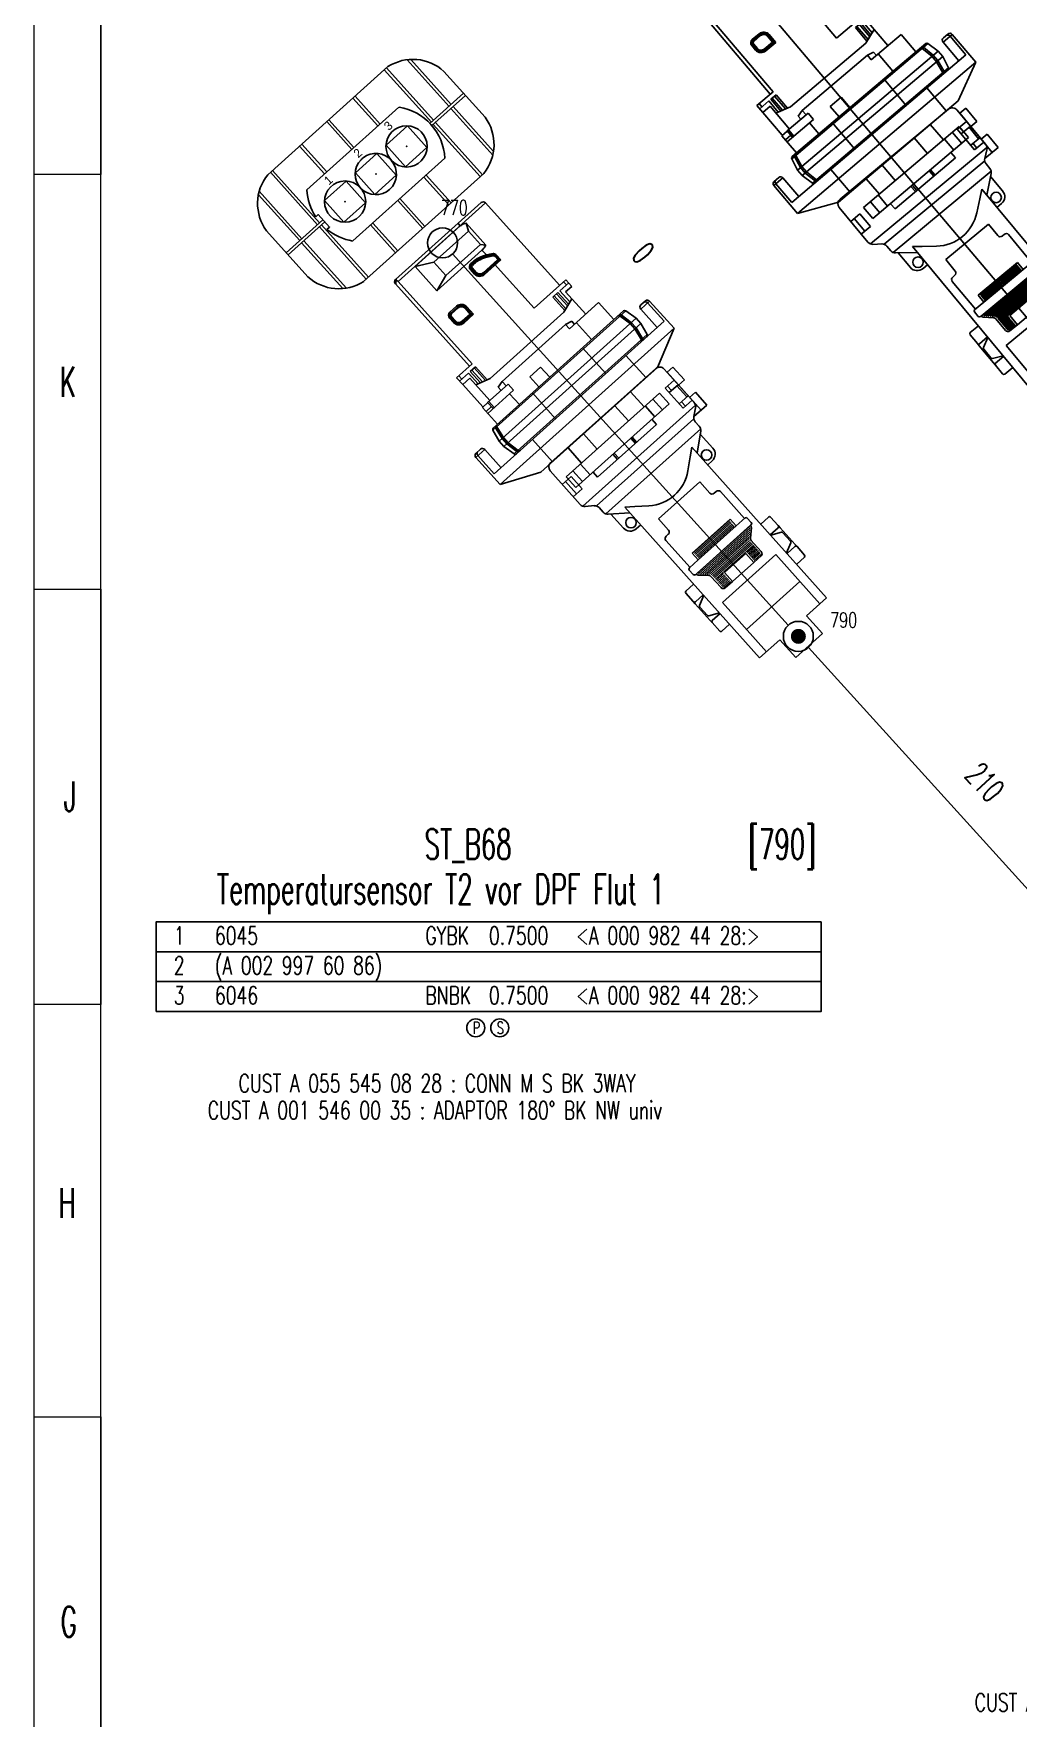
# Model space of a CAD drawing. Extents: x 69 to 1887, y 24 to 936.
# Drawn here: x 68.9 to 233.1, y 458.8 to 739.8 of the extents above; entities that cross this region are included whole.
import ezdxf

# ---------------------------------------------------------------- set-up
doc = ezdxf.new("R2010")
doc.units = 0
doc.layers.get('0').update_dxf_attribs({"linetype": 'CONTINUOUS'})
doc.layers.add('LAYER_0', color=7, linetype='CONTINUOUS')
doc.styles.add('HS-BUNDLE-DIMENSION', font='ROMANS.SHX', dxfattribs={"width": 0.6, "height": 4})
doc.styles.add('HS-COMP-DESCRIPTION', font='ROMANS.SHX', dxfattribs={"width": 0.6, "height": 5})
doc.styles.add('HS-COMPONENT-FLAGS', font='ROMANS.SHX', dxfattribs={"width": 0.7, "height": 2})
doc.styles.add('HS-DRAWING-FRAME', font='ROMANS.SHX', dxfattribs={"width": 0.6, "height": 5})
doc.styles.add('HS-NODE', font='ROMANS.SHX', dxfattribs={"width": 0.7, "height": 2.5})
doc.styles.add('HS-PART-NO', font='ROMANS.SHX', dxfattribs={"width": 0.7, "height": 3})
doc.styles.add('HS-WIRE', font='ROMANS.SHX', dxfattribs={"width": 0.7, "height": 3})
doc.linetypes.add('ISOFLEX 250 NW 7', pattern='A,0.0001,-0.35,["=",Standard,S=1,R=0,X=-0.35,Y=-0.5],-0.35', length=0.7001)

# ---------------------------------------------------------------- blocks, each defined once
blk = doc.blocks.new('418050023')
at = {"color": 7, "linetype": 'Continuous'}
for p, q in [((-19.6, 0.5), (-20.2, -0.1)), ((-20.2, 0), (-20.2, -18.5)), ((-20.2, 0), (-20.1, 0)), ((-19.7, 0.5), (-0.5, 0.5)), ((-19.6, 0), (-19.6, -18.5)), ((0, 0), (-19.6, 0)), ((-5.7, 0.5), (-5.7, -0.06)), ((0, 0), (0, -18.5)), ((-15.84, -5.47), (-15.84, -0.06)), ((-15.84, -0.06), (-5.7, -0.06)), ((-15.84, -0.06), (-13, -1.6)), ((-13, -4.6), (-13, -1.6)), ((-5.25, -1.6), (-13, -1.6)), ((-5.25, -1.6), (-4.67, -0.35)), ((-5.25, -1.6), (-5.25, -4.6)), ((-4.67, -0.35), (-4.67, -5.3)), ((-13, -4.6), (-15.84, -5.47)), ((-5.7, -5.47), (-15.84, -5.47)), ((-5.25, -4.6), (-13, -4.6)), ((-5.7, -5.47), (-5.7, -6.56)), ((-4.67, -5.3), (-5.25, -4.6)), ((-9.3, -6.6), (-8.9, -6.6)), ((-9.3, -6.6), (-9.3, -7.6)), ((-9.3, -7.6), (-8.9, -7.6)), ((-9.1, -6.6), (-9.1, -7.6)), ((-8.9, -6.6), (-8.9, -7.6)), ((-8.24, -5.9), (-8.6, -5.9)), ((-8.6, -6.3), (-8.6, -5.9)), ((-8.24, -6.1), (-8.6, -6.1)), ((-8.24, -6.3), (-8.6, -6.3)), ((-8.24, -5.9), (-8.24, -6.3)), ((-8.1, -8.4), (-4.8, -8.4)), ((-8.1, -8.4), (-8.1, -8.8)), ((-5.84, -6.94), (-5.74, -6.77)), ((-4.95, -7.46), (-5.84, -6.94)), ((-5.7, -6.56), (-5.8, -6.74)), ((-4.85, -7.28), (-5.74, -6.77)), ((-4.95, -7.46), (-4.85, -7.28)), ((-4.8, -7.72), (-4.44, -7.72)), ((-4.8, -8.4), (-4.8, -7.72)), ((-4.6, -8.6), (-4.6, -7.72)), ((-4.44, -8.8), (-4.44, -7.72)), ((-17.3, -10.3), (-17.3, -11.3)), ((-17.3, -10.3), (-16.9, -10.3)), ((-17.1, -10.3), (-17.1, -11.3)), ((-16.9, -10.3), (-16.9, -11.3)), ((-15.1, -9.6), (-16.6, -9.6)), ((-16.6, -10), (-16.6, -9.6)), ((-15.1, -9.8), (-16.6, -9.8)), ((-15.1, -10), (-16.6, -10)), ((-15.1, -9.6), (-15.1, -10)), ((-14.3, -10.8), (-13.9, -10.8)), ((-14.3, -12.1), (-14.3, -10.8)), ((-14.1, -12.3), (-14.1, -10.8)), ((-13.9, -12.5), (-13.9, -10.8)), ((-8.1, -8.6), (-4.6, -8.6)), ((-8.1, -8.8), (-4.44, -8.8)), ((-5.7, -8.6), (-5.7, -18.5)), ((-17.3, -11.3), (-16.9, -11.3)), ((-16.1, -12.1), (-14.3, -12.1)), ((-16.1, -12.1), (-16.1, -12.5)), ((-16.1, -12.3), (-14.1, -12.3)), ((-16.1, -12.5), (-13.9, -12.5)), ((-23.1, -18.5), (-19.6, -18.5)), ((-23.1, -18.5), (-23.1, -20)), ((-23.1, -19.2), (-21.1, -19.2)), ((-22.6, -18.5), (-22.6, -19.2)), ((-21.1, -21.63), (-21.1, -19.2)), ((-20.68, -21.76), (-20.68, -19.2)), ((-19.52, -19.2), (-20.68, -19.2)), ((-20.36, -21.86), (-20.36, -19.2)), ((-19.84, -22.03), (-19.84, -19.2)), ((-19.52, -22.13), (-19.52, -19.2)), ((-5.7, -18.5), (1.4, -18.5)), ((-2.18, -22.19), (-2.18, -19.2)), ((-1.02, -19.2), (-2.18, -19.2)), ((-1.86, -22.09), (-1.86, -19.2)), ((-1.34, -21.93), (-1.34, -19.2)), ((-1.02, -21.83), (-1.02, -19.2)), ((-0.6, -21.69), (-0.6, -19.2)), ((-0.6, -19.2), (1.4, -19.2)), ((0.9, -19.2), (0.9, -18.5)), ((1.4, -20), (1.4, -18.5)), ((-21.5, -20), (-23.1, -20)), ((-23.1, -25), (-23.1, -20)), ((-21.5, -25), (-21.5, -20)), ((-21.5, -21.5), (-18.99, -22.3)), ((-18.99, -22.3), (-2.51, -22.3)), ((-2.51, -22.3), (0, -21.5)), ((0, -20), (0, -25)), ((0, -20), (1.4, -20)), ((-22, -25.02), (-23.2, -25.02)), ((-23.2, -28.8), (-23.2, -25.02)), ((-22, -25), (-17.4, -25)), ((-22, -25), (-22, -26.37)), ((-21.73, -25), (-21.73, -26.37)), ((-18.99, -24.3), (-17.87, -24)), ((-18.99, -25), (-18.99, -24.3)), ((-17.87, -24), (-3.63, -24)), ((-17.87, -25), (-17.87, -24)), ((-17.4, -25), (-17.4, -26.37)), ((-3.63, -24), (-2.51, -24.3)), ((-3.63, -24), (-3.63, -25)), ((2.9, -25), (-3.63, -25)), ((-2.51, -24.3), (-2.51, -25)), ((-2.1, -25), (-2.1, -28.8)), ((2.9, -25), (2.9, -28.8)), ((-22, -25.93), (-23.2, -25.93)), ((-17.4, -26.37), (-23.2, -26.37)), ((-18.29, -26.37), (-18.29, -28.8)), ((-13.9, -26.5), (-13.9, -28.8)), ((-13.9, -26.5), (-11.5, -26.5)), ((-11.5, -28.8), (-11.5, -26.5)), ((-29.6, -30.5), (-29.6, -36.6)), ((-29.6, -30.5), (-27.6, -30.5)), ((-29.15, -34.6), (-29.15, -30.5)), ((-29.1, -30), (-28.1, -30)), ((-27.6, -34.6), (-27.6, -30.5)), ((-24.9, -31.1), (-24.44, -29.04)), ((5.34, -29.04), (-24.44, -29.04)), ((-24.24, -31.1), (-23.85, -29.04)), ((5.05, -28.8), (-24.15, -28.8)), ((-23.95, -31.1), (-23.56, -29.04)), ((-15.38, -34.6), (-15.38, -28.8)), ((-4.12, -34.6), (-4.12, -28.8)), ((4.45, -31.1), (4.06, -29.04)), ((4.74, -31.1), (4.35, -29.04)), ((5.8, -31.1), (5.34, -29.04)), ((7.4, -34.6), (7.4, -30.5)), ((7.4, -30.5), (9.4, -30.5)), ((7.9, -30), (8.9, -30)), ((8.95, -34.6), (8.95, -30.5)), ((9.4, -30.5), (9.4, -36.6)), ((5.8, -31.1), (-24.9, -31.1)), ((-24.9, -32.3), (-24.9, -31.1)), ((5.8, -32.3), (-24.9, -32.3)), ((-24.44, -34.36), (-24.9, -32.3)), ((-24.24, -32.3), (-24.24, -31.1)), ((-23.85, -34.36), (-24.24, -32.3)), ((-23.95, -32.3), (-23.95, -31.1)), ((-23.56, -34.36), (-23.95, -32.3)), ((4.06, -34.36), (4.45, -32.3)), ((4.35, -34.36), (4.74, -32.3)), ((4.45, -32.3), (4.45, -31.1)), ((4.74, -32.3), (4.74, -31.1)), ((5.34, -34.36), (5.8, -32.3)), ((5.8, -32.3), (5.8, -31.1)), ((8.95, -34.6), (-29.15, -34.6)), ((5.34, -34.36), (-24.44, -34.36)), ((-20.6, -34.6), (-20.6, -39.6)), ((0.4, -34.6), (0.4, -39.6)), ((9.4, -36.6), (-29.6, -36.6)), ((-29.6, -36.6), (-23.17, -39.6)), ((9.4, -36.6), (2.97, -39.6)), ((2.97, -39.6), (-23.17, -39.6)), ((-17.1, -39.6), (-17.1, -43)), ((-13.6, -39.6), (-13.6, -43)), ((-6.6, -39.6), (-6.6, -43)), ((-3.1, -39.6), (-3.1, -43)), ((-20.55, -43), (0.35, -43)), ((-20.55, -43), (-20.55, -45.4)), ((-19.06, -45.4), (-19.06, -43)), ((-17.34, -43), (-17.34, -45.4)), ((-2.86, -43), (-2.86, -45.4)), ((-1.14, -45.4), (-1.14, -43)), ((0.35, -43), (0.35, -45.4)), ((0.35, -45.4), (-20.55, -45.4)), ((-16.7, -45.4), (-16.7, -46.55)), ((-3.5, -46.55), (-16.7, -46.55)), ((-12.24, -45.4), (-12.24, -46.55)), ((-11.96, -45.4), (-11.96, -46.55)), ((-8.24, -45.4), (-8.24, -46.55)), ((-7.96, -45.4), (-7.96, -46.55)), ((-3.5, -45.4), (-3.5, -46.55))]:
    blk.add_line(p, q, dxfattribs=at)
for centre, radius, start, end in [((-19.7, 0), 0.5, 90, 180), ((-0.5, 0), 0.5, 0, 90), ((-8.6, -6.6), 0.7, 90, 180), ((-8.1, -7.6), 1.2, 180, 270), ((-8.6, -6.6), 0.5, 90, 180), ((-8.1, -7.6), 1, 180, 270), ((-8.6, -6.6), 0.3, 90, 180), ((-8.1, -7.6), 0.8, 180, 270), ((-8.24, -11.1), 5.2, 60.7637, 90), ((-8.24, -11.1), 5, 60, 90), ((-8.24, -11.1), 4.8, 60, 90), ((-5.1, -7.72), 0.3, 0, 60), ((-5.1, -7.72), 0.5, 0, 60), ((-16.6, -10.3), 0.7, 90, 180), ((-16.6, -10.3), 0.5, 90, 180), ((-16.6, -10.3), 0.3, 90, 180), ((-15.1, -10.8), 1.2, 0, 90), ((-15.1, -10.8), 1, 0, 90), ((-15.1, -10.8), 0.8, 0, 90), ((-16.1, -11.3), 1.2, 180, 270), ((-16.1, -11.3), 1, 180, 270), ((-16.1, -11.3), 0.8, 180, 270), ((-29.1, -30.5), 0.5, 101.537, 180), ((-28.1, -30.5), 0.5, 0, 90), ((-24.15, -29.1), 0.3, 90, 167.5), ((5.05, -29.1), 0.3, 12.5, 90), ((7.9, -30.5), 0.5, 90, 180), ((8.9, -30.5), 0.5, 0, 90), ((-24.15, -34.3), 0.3, 192.5, 270), ((5.05, -34.3), 0.3, 270, 347.5)]:
    blk.add_arc(centre, radius, start, end, dxfattribs=at)
for points, start_tangent, end_tangent in [([(-19.75, 0.35), (-19.67, 0.25), (-19.62, 0.13), (-19.6, 0)], (0.707107, -0.707107), (0, -1)), ([(-5.7, -0.06), (-5.37, -0.09), (-5.02, -0.19), (-4.67, -0.35)], (1, 0), (0.869808, -0.493391)), ([(-4.67, -5.3), (-5.02, -5.39), (-5.36, -5.45), (-5.7, -5.47)], (-0.952637, -0.304111), (-1, 0)), ([(-5.64, -6.6), (-5.69, -6.68), (-5.73, -6.75), (-5.74, -6.77)], (-0.499961, -0.866048), (0.866025, -0.5)), ([(-5.64, -6.6), (-5.67, -6.58), (-5.7, -6.56)], (-0.858397, 0.512985), (-0.865274, 0.501299)), ([(-4.78, -7.11), (-5.07, -6.94), (-5.35, -6.77), (-5.64, -6.6)], (-0.858397, 0.512985), (-0.858397, 0.512985)), ([(-4.78, -7.11), (-4.82, -7.19), (-4.85, -7.26), (-4.85, -7.28)], (-0.490183, -0.87162), (0.866028, -0.499996)), ([(-4.6, -8.6), (-4.61, -8.59), (-4.65, -8.55), (-4.7, -8.5), (-4.75, -8.45), (-4.8, -8.4)], (-0.707107, 0.707107), (-0.707107, 0.707107)), ([(-4.74, -7.14), (-4.78, -7.11)], (-0.813895, 0.581012), (-0.858583, 0.512675)), ([(-4.44, -7.72), (-4.47, -7.54), (-4.53, -7.37), (-4.64, -7.22), (-4.74, -7.14)], (0.00037, 1), (-0.813895, 0.581012)), ([(-4.44, -8.8), (-4.5, -8.74), (-4.55, -8.68), (-4.58, -8.64), (-4.6, -8.6)], (-0.692061, 0.721839), (0, 1)), ([(-14.1, -12.3), (-14.11, -12.29), (-14.15, -12.25), (-14.2, -12.2), (-14.25, -12.15), (-14.3, -12.1)], (-0.707107, 0.707107), (-0.707107, 0.707107)), ([(-14.1, -12.3), (-14.09, -12.31), (-14.05, -12.35), (-14, -12.4), (-13.95, -12.45), (-13.9, -12.5)], (0.707107, -0.707107), (0.707107, -0.707107)), ([(-29.2, -30.01), (-29.17, -30), (-29.13, -30), (-29.1, -30)], (0.979796, 0.2), (1, 0)), ([(-28.96, -30.1), (-29.06, -30.21), (-29.13, -30.35), (-29.15, -30.5)], (-0.794329, -0.607487), (0, -1)), ([(-28.68, -30), (-28.82, -30.02), (-28.96, -30.1)], (-1, 0), (-0.794329, -0.607487)), ([(-23.85, -29.04), (-23.8, -28.91), (-23.71, -28.83), (-23.59, -28.8)], (0.18855, 0.982064), (1, 0)), ([(-23.56, -29.04), (-23.51, -28.91), (-23.5, -28.9)], (0.18855, 0.982064), (0.605705, 0.795689)), ([(-23.5, -28.9), (-23.42, -28.83), (-23.3, -28.8)], (0.605705, 0.795689), (1, 0)), ([(4, -28.9), (3.92, -28.83), (3.8, -28.8)], (-0.605705, 0.795689), (-1, 0)), ([(4.06, -29.04), (4.01, -28.91), (4, -28.9)], (-0.18855, 0.982064), (-0.605705, 0.795689)), ([(4.35, -29.04), (4.3, -28.91), (4.2, -28.83), (4.09, -28.8)], (-0.18855, 0.982064), (-1, 0)), ([(8.48, -30), (8.62, -30.02), (8.76, -30.1)], (1, 0), (0.794329, -0.607487)), ([(8.76, -30.1), (8.86, -30.21), (8.93, -30.35), (8.95, -30.5)], (0.794329, -0.607487), (0, -1)), ([(-23.59, -34.6), (-23.71, -34.57), (-23.8, -34.49), (-23.85, -34.36)], (-1, 0), (-0.18855, 0.982064)), ([(-23.3, -34.6), (-23.42, -34.57), (-23.51, -34.49), (-23.56, -34.36)], (-1, 0), (-0.18855, 0.982064)), ([(3.8, -34.6), (3.92, -34.57), (4.01, -34.49), (4.06, -34.36)], (1, 0), (0.18855, 0.982064)), ([(4.09, -34.6), (4.2, -34.57), (4.3, -34.49), (4.35, -34.36)], (1, 0), (0.18855, 0.982064))]:
    blk.add_spline(points, degree=3, dxfattribs=dict(at, start_tangent=start_tangent, end_tangent=end_tangent))
at = {"layer": 'LAYER_0', "color": 7}
for points in [[(-27.24, 26.33), (-27.25, 16.04)], [(-26.76, 16.03), (-26.76, 26.67)], [(3.11, 27.77), (-23.86, 27.77)], [(-23.26, 27.77), (-23.27, 16.03)], [(-22.78, 16.03), (-22.78, 27.77)], [(-16.71, 27.78), (-16.71, 21.53)], [(-16.23, 21.53), (-16.23, 27.78)], [(-10.62, 27.77), (-10.62, 21.53)], [(-10.14, 21.53), (-10.13, 27.77)], [(-4.75, 27.77), (-4.75, 21.53)], [(-4.27, 21.53), (-4.27, 27.77)], [(2.28, 27.77), (2.28, 16.03)], [(2.77, 16.03), (2.77, 27.77)], [(6.25, 26.48), (6.24, 16.02)], [(6.73, 16.03), (6.73, 26.13)], [(-30.27, 20.96), (-30.27, 10.65)], [(-0.04, 21.53), (-20.71, 21.53)], [(9.51, 10.65), (9.51, 20.94)], [(-22.62, 14.39), (-22.04, 14.39), (-22.04, 17.19), (-22.62, 17.19)], [(-14.86, 13.39), (-14.85, 18.22), (-19.69, 18.22), (-19.69, 13.39), (-14.86, 13.39)], [(-7.97, 13.39), (-7.97, 18.22), (-12.8, 18.22), (-12.8, 13.39), (-7.97, 13.39)], [(-1.08, 13.38), (-1.07, 18.22), (-5.91, 18.22), (-5.91, 13.39), (-1.08, 13.38)], [(-22.03, 16.03), (-30.27, 16.04)], [(-30.27, 15.55), (-22.03, 15.55)], [(-27.25, 15.55), (-27.25, 5.28)], [(-26.76, 4.94), (-26.76, 15.55)], [(-23.27, 15.55), (-23.27, 3.84)], [(-22.79, 3.84), (-22.78, 15.55)], [(9.51, 16.03), (1.97, 16.03)], [(1.97, 15.55), (9.5, 15.54)], [(2.28, 15.54), (2.28, 3.83)], [(2.76, 3.83), (2.77, 15.54)], [(6.24, 15.54), (6.24, 5.1)], [(6.73, 5.46), (6.73, 15.54)], [(-20.71, 10.07), (-0.04, 10.07)], [(-16.72, 10.07), (-16.72, 3.84)], [(-16.23, 3.84), (-16.23, 10.07)], [(-10.62, 10.07), (-10.62, 3.83)], [(-10.14, 3.83), (-10.14, 10.07)], [(-4.75, 10.07), (-4.75, 3.83)], [(-4.27, 3.83), (-4.27, 10.07)], [(-23.87, 3.84), (3.1, 3.83)]]:
    blk.add_lwpolyline(points, dxfattribs=at)
for centre in [(-17.27, 15.81), (-3.49, 15.8)]:
    blk.add_circle(centre, 3.44, dxfattribs=at)
for centre, radius, start, end in [((-22.62, 20.19), 7.69, 99.344, 174.2545), ((1.86, 20.18), 7.69, 5.7185, 80.6285), ((-13.55, 15.79), 9.17, 141.3145, 171.2195), ((-7.2, 15.79), 9.17, 321.3185, 38.6585), ((-10.38, 15.8), 3.44, 94.0198, 85.9585), ((-10.38, 15.8), 3.44, 85.9585, 94.0198), ((-13.55, 15.79), 9.17, 188.7575, 218.6585), ((-22.62, 11.42), 7.69, 185.7225, 260.6285), ((1.85, 11.42), 7.69, 279.3485, 354.2585)]:
    blk.add_arc(centre, radius, start, end, dxfattribs=at)
for p in [(-17.27, 15.81), (-10.38, 15.8), (-3.49, 15.8)]:
    blk.add_point(p, dxfattribs=at)
for s, p in [('1', (-17.49, 19.62)), ('2', (-10.82, 19.7)), ('3', (-3.99, 19.68))]:
    blk.add_text(s, height=1.45, rotation=359.9885, dxfattribs=at).set_placement(p)
blk = doc.blocks.new('418050025')
at = {"linetype": 'Continuous'}
for p, q in [((-19.6, 0.5), (-20.2, -0.1)), ((-20.2, 0), (-20.2, -18.5)), ((-20.2, 0), (-20.1, 0)), ((-19.7, 0.5), (-0.5, 0.5)), ((-19.6, 0), (-19.6, -18.5)), ((0, 0), (-19.6, 0)), ((-5.7, 0.5), (-5.7, -0.06)), ((0, 0), (0, -18.5)), ((-15.84, -5.47), (-15.84, -0.06)), ((-15.84, -0.06), (-5.7, -0.06)), ((-15.84, -0.06), (-13, -1.6)), ((-13, -4.6), (-13, -1.6)), ((-5.25, -1.6), (-13, -1.6)), ((-5.25, -1.6), (-4.67, -0.35)), ((-5.25, -1.6), (-5.25, -4.6)), ((-4.67, -0.35), (-4.67, -5.3)), ((-13, -4.6), (-15.84, -5.47)), ((-5.7, -5.47), (-15.84, -5.47)), ((-5.25, -4.6), (-13, -4.6)), ((-5.7, -5.47), (-5.7, -6.56)), ((-4.67, -5.3), (-5.25, -4.6)), ((-9.3, -6.6), (-8.9, -6.6)), ((-9.3, -6.6), (-9.3, -7.6)), ((-9.3, -7.6), (-8.9, -7.6)), ((-9.1, -6.6), (-9.1, -7.6)), ((-8.9, -6.6), (-8.9, -7.6)), ((-8.24, -5.9), (-8.6, -5.9)), ((-8.6, -6.3), (-8.6, -5.9)), ((-8.24, -6.1), (-8.6, -6.1)), ((-8.24, -6.3), (-8.6, -6.3)), ((-8.24, -5.9), (-8.24, -6.3)), ((-8.1, -8.4), (-4.8, -8.4)), ((-8.1, -8.4), (-8.1, -8.8)), ((-5.84, -6.94), (-5.74, -6.77)), ((-4.95, -7.46), (-5.84, -6.94)), ((-5.7, -6.56), (-5.8, -6.74)), ((-4.85, -7.28), (-5.74, -6.77)), ((-4.95, -7.46), (-4.85, -7.28)), ((-4.8, -7.72), (-4.44, -7.72)), ((-4.8, -8.4), (-4.8, -7.72)), ((-4.6, -8.6), (-4.6, -7.72)), ((-4.44, -8.8), (-4.44, -7.72)), ((-17.3, -10.3), (-17.3, -11.3)), ((-17.3, -10.3), (-16.9, -10.3)), ((-17.1, -10.3), (-17.1, -11.3)), ((-16.9, -10.3), (-16.9, -11.3)), ((-15.1, -9.6), (-16.6, -9.6)), ((-16.6, -10), (-16.6, -9.6)), ((-15.1, -9.8), (-16.6, -9.8)), ((-15.1, -10), (-16.6, -10)), ((-15.1, -9.6), (-15.1, -10)), ((-14.3, -10.8), (-13.9, -10.8)), ((-14.3, -12.1), (-14.3, -10.8)), ((-14.1, -12.3), (-14.1, -10.8)), ((-13.9, -12.5), (-13.9, -10.8)), ((-8.1, -8.6), (-4.6, -8.6)), ((-8.1, -8.8), (-4.44, -8.8)), ((-5.7, -8.6), (-5.7, -18.5)), ((-17.3, -11.3), (-16.9, -11.3)), ((-16.1, -12.1), (-14.3, -12.1)), ((-16.1, -12.1), (-16.1, -12.5)), ((-16.1, -12.3), (-14.1, -12.3)), ((-16.1, -12.5), (-13.9, -12.5)), ((-23.1, -18.5), (-19.6, -18.5)), ((-23.1, -18.5), (-23.1, -20)), ((-23.1, -19.2), (-21.1, -19.2)), ((-22.6, -18.5), (-22.6, -19.2)), ((-21.1, -21.63), (-21.1, -19.2)), ((-20.68, -21.76), (-20.68, -19.2)), ((-19.52, -19.2), (-20.68, -19.2)), ((-20.36, -21.86), (-20.36, -19.2)), ((-19.84, -22.03), (-19.84, -19.2)), ((-19.52, -22.13), (-19.52, -19.2)), ((-5.7, -18.5), (1.4, -18.5)), ((-2.18, -22.19), (-2.18, -19.2)), ((-1.02, -19.2), (-2.18, -19.2)), ((-1.86, -22.09), (-1.86, -19.2)), ((-1.34, -21.93), (-1.34, -19.2)), ((-1.02, -21.83), (-1.02, -19.2)), ((-0.6, -21.69), (-0.6, -19.2)), ((-0.6, -19.2), (1.4, -19.2)), ((0.9, -19.2), (0.9, -18.5)), ((1.4, -20), (1.4, -18.5)), ((-21.5, -20), (-23.1, -20)), ((-23.1, -25), (-23.1, -20)), ((-21.5, -25), (-21.5, -20)), ((-21.5, -21.5), (-18.99, -22.3)), ((-18.99, -22.3), (-2.51, -22.3)), ((-2.51, -22.3), (0, -21.5)), ((0, -20), (0, -25)), ((0, -20), (1.4, -20)), ((-22, -25.02), (-23.2, -25.02)), ((-23.2, -28.8), (-23.2, -25.02)), ((-22, -25), (-17.4, -25)), ((-22, -25), (-22, -26.37)), ((-21.73, -25), (-21.73, -26.37)), ((-18.99, -24.3), (-17.87, -24)), ((-18.99, -25), (-18.99, -24.3)), ((-17.87, -24), (-3.63, -24)), ((-17.87, -25), (-17.87, -24)), ((-17.4, -25), (-17.4, -26.37)), ((-3.63, -24), (-2.51, -24.3)), ((-3.63, -24), (-3.63, -25)), ((2.9, -25), (-3.63, -25)), ((-2.51, -24.3), (-2.51, -25)), ((-2.1, -25), (-2.1, -28.8)), ((2.9, -25), (2.9, -28.8)), ((-22, -25.93), (-23.2, -25.93)), ((-17.4, -26.37), (-23.2, -26.37)), ((-18.29, -26.37), (-18.29, -28.8)), ((-13.9, -26.5), (-13.9, -28.8)), ((-13.9, -26.5), (-11.5, -26.5)), ((-11.5, -28.8), (-11.5, -26.5)), ((-29.6, -30.5), (-29.6, -36.6)), ((-29.6, -30.5), (-27.6, -30.5)), ((-29.15, -34.6), (-29.15, -30.5)), ((-29.1, -30), (-28.1, -30)), ((-27.6, -34.6), (-27.6, -30.5)), ((-24.9, -31.1), (-24.44, -29.04)), ((5.34, -29.04), (-24.44, -29.04)), ((-24.24, -31.1), (-23.85, -29.04)), ((5.05, -28.8), (-24.15, -28.8)), ((-23.95, -31.1), (-23.56, -29.04)), ((-15.38, -34.6), (-15.38, -28.8)), ((-4.12, -34.6), (-4.12, -28.8)), ((4.45, -31.1), (4.06, -29.04)), ((4.74, -31.1), (4.35, -29.04)), ((5.8, -31.1), (5.34, -29.04)), ((7.4, -34.6), (7.4, -30.5)), ((7.4, -30.5), (9.4, -30.5)), ((7.9, -30), (8.9, -30)), ((8.95, -34.6), (8.95, -30.5)), ((9.4, -30.5), (9.4, -36.6)), ((5.8, -31.1), (-24.9, -31.1)), ((-24.9, -32.3), (-24.9, -31.1)), ((5.8, -32.3), (-24.9, -32.3)), ((-24.44, -34.36), (-24.9, -32.3)), ((-24.24, -32.3), (-24.24, -31.1)), ((-23.85, -34.36), (-24.24, -32.3)), ((-23.95, -32.3), (-23.95, -31.1)), ((-23.56, -34.36), (-23.95, -32.3)), ((4.06, -34.36), (4.45, -32.3)), ((4.35, -34.36), (4.74, -32.3)), ((4.45, -32.3), (4.45, -31.1)), ((4.74, -32.3), (4.74, -31.1)), ((5.34, -34.36), (5.8, -32.3)), ((5.8, -32.3), (5.8, -31.1)), ((8.95, -34.6), (-29.15, -34.6)), ((5.34, -34.36), (-24.44, -34.36)), ((-20.6, -34.6), (-20.6, -39.6)), ((0.4, -34.6), (0.4, -39.6)), ((9.4, -36.6), (-29.6, -36.6)), ((-29.6, -36.6), (-23.17, -39.6)), ((9.4, -36.6), (2.97, -39.6)), ((2.97, -39.6), (-23.17, -39.6)), ((-17.1, -39.6), (-17.1, -43)), ((-13.6, -39.6), (-13.6, -43)), ((-6.6, -39.6), (-6.6, -43)), ((-3.1, -39.6), (-3.1, -43)), ((-20.55, -43), (0.35, -43)), ((-20.55, -43), (-20.55, -45.4)), ((-19.06, -45.4), (-19.06, -43)), ((-17.34, -43), (-17.34, -45.4)), ((-2.86, -43), (-2.86, -45.4)), ((-1.14, -45.4), (-1.14, -43)), ((0.35, -43), (0.35, -45.4)), ((0.35, -45.4), (-20.55, -45.4)), ((-16.7, -45.4), (-16.7, -46.55)), ((-3.5, -46.55), (-16.7, -46.55)), ((-12.24, -45.4), (-12.24, -46.55)), ((-11.96, -45.4), (-11.96, -46.55)), ((-8.24, -45.4), (-8.24, -46.55)), ((-7.96, -45.4), (-7.96, -46.55)), ((-3.5, -45.4), (-3.5, -46.55))]:
    blk.add_line(p, q, dxfattribs=at)
for centre, radius, start, end in [((-19.7, 0), 0.5, 90, 180), ((-0.5, 0), 0.5, 0, 90), ((-8.6, -6.6), 0.7, 90, 180), ((-8.1, -7.6), 1.2, 180, 270), ((-8.6, -6.6), 0.5, 90, 180), ((-8.1, -7.6), 1, 180, 270), ((-8.6, -6.6), 0.3, 90, 180), ((-8.1, -7.6), 0.8, 180, 270), ((-8.24, -11.1), 5.2, 60.7637, 90), ((-8.24, -11.1), 5, 60, 90), ((-8.24, -11.1), 4.8, 60, 90), ((-5.1, -7.72), 0.3, 0, 60), ((-5.1, -7.72), 0.5, 0, 60), ((-16.6, -10.3), 0.7, 90, 180), ((-16.6, -10.3), 0.5, 90, 180), ((-16.6, -10.3), 0.3, 90, 180), ((-15.1, -10.8), 1.2, 0, 90), ((-15.1, -10.8), 1, 0, 90), ((-15.1, -10.8), 0.8, 0, 90), ((-16.1, -11.3), 1.2, 180, 270), ((-16.1, -11.3), 1, 180, 270), ((-16.1, -11.3), 0.8, 180, 270), ((-29.1, -30.5), 0.5, 101.537, 180), ((-28.1, -30.5), 0.5, 0, 90), ((-24.15, -29.1), 0.3, 90, 167.5), ((5.05, -29.1), 0.3, 12.5, 90), ((7.9, -30.5), 0.5, 90, 180), ((8.9, -30.5), 0.5, 0, 90), ((-24.15, -34.3), 0.3, 192.5, 270), ((5.05, -34.3), 0.3, 270, 347.5)]:
    blk.add_arc(centre, radius, start, end, dxfattribs=at)
for points, start_tangent, end_tangent in [([(-19.75, 0.35), (-19.67, 0.25), (-19.62, 0.13), (-19.6, 0)], (0.707107, -0.707107), (0, -1)), ([(-5.7, -0.06), (-5.37, -0.09), (-5.02, -0.19), (-4.67, -0.35)], (1, 0), (0.869808, -0.493391)), ([(-4.67, -5.3), (-5.02, -5.39), (-5.36, -5.45), (-5.7, -5.47)], (-0.952637, -0.304111), (-1, 0)), ([(-5.64, -6.6), (-5.69, -6.68), (-5.73, -6.75), (-5.74, -6.77)], (-0.499961, -0.866048), (0.866025, -0.5)), ([(-5.64, -6.6), (-5.67, -6.58), (-5.7, -6.56)], (-0.858397, 0.512985), (-0.865274, 0.501299)), ([(-4.78, -7.11), (-5.07, -6.94), (-5.35, -6.77), (-5.64, -6.6)], (-0.858397, 0.512985), (-0.858397, 0.512985)), ([(-4.78, -7.11), (-4.82, -7.19), (-4.85, -7.26), (-4.85, -7.28)], (-0.490183, -0.87162), (0.866028, -0.499996)), ([(-4.6, -8.6), (-4.61, -8.59), (-4.65, -8.55), (-4.7, -8.5), (-4.75, -8.45), (-4.8, -8.4)], (-0.707107, 0.707107), (-0.707107, 0.707107)), ([(-4.74, -7.14), (-4.78, -7.11)], (-0.813895, 0.581012), (-0.858583, 0.512675)), ([(-4.44, -7.72), (-4.47, -7.54), (-4.53, -7.37), (-4.64, -7.22), (-4.74, -7.14)], (0.00037, 1), (-0.813895, 0.581012)), ([(-4.44, -8.8), (-4.5, -8.74), (-4.55, -8.68), (-4.58, -8.64), (-4.6, -8.6)], (-0.692061, 0.721839), (0, 1)), ([(-14.1, -12.3), (-14.11, -12.29), (-14.15, -12.25), (-14.2, -12.2), (-14.25, -12.15), (-14.3, -12.1)], (-0.707107, 0.707107), (-0.707107, 0.707107)), ([(-14.1, -12.3), (-14.09, -12.31), (-14.05, -12.35), (-14, -12.4), (-13.95, -12.45), (-13.9, -12.5)], (0.707107, -0.707107), (0.707107, -0.707107)), ([(-29.2, -30.01), (-29.17, -30), (-29.13, -30), (-29.1, -30)], (0.979796, 0.2), (1, 0)), ([(-28.96, -30.1), (-29.06, -30.21), (-29.13, -30.35), (-29.15, -30.5)], (-0.794329, -0.607487), (0, -1)), ([(-28.68, -30), (-28.82, -30.02), (-28.96, -30.1)], (-1, 0), (-0.794329, -0.607487)), ([(-23.85, -29.04), (-23.8, -28.91), (-23.71, -28.83), (-23.59, -28.8)], (0.18855, 0.982064), (1, 0)), ([(-23.56, -29.04), (-23.51, -28.91), (-23.5, -28.9)], (0.18855, 0.982064), (0.605705, 0.795689)), ([(-23.5, -28.9), (-23.42, -28.83), (-23.3, -28.8)], (0.605705, 0.795689), (1, 0)), ([(4, -28.9), (3.92, -28.83), (3.8, -28.8)], (-0.605705, 0.795689), (-1, 0)), ([(4.06, -29.04), (4.01, -28.91), (4, -28.9)], (-0.18855, 0.982064), (-0.605705, 0.795689)), ([(4.35, -29.04), (4.3, -28.91), (4.2, -28.83), (4.09, -28.8)], (-0.18855, 0.982064), (-1, 0)), ([(8.48, -30), (8.62, -30.02), (8.76, -30.1)], (1, 0), (0.794329, -0.607487)), ([(8.76, -30.1), (8.86, -30.21), (8.93, -30.35), (8.95, -30.5)], (0.794329, -0.607487), (0, -1)), ([(-23.59, -34.6), (-23.71, -34.57), (-23.8, -34.49), (-23.85, -34.36)], (-1, 0), (-0.18855, 0.982064)), ([(-23.3, -34.6), (-23.42, -34.57), (-23.51, -34.49), (-23.56, -34.36)], (-1, 0), (-0.18855, 0.982064)), ([(3.8, -34.6), (3.92, -34.57), (4.01, -34.49), (4.06, -34.36)], (1, 0), (0.18855, 0.982064)), ([(4.09, -34.6), (4.2, -34.57), (4.3, -34.49), (4.35, -34.36)], (1, 0), (0.18855, 0.982064))]:
    blk.add_spline(points, degree=3, dxfattribs=dict(at, start_tangent=start_tangent, end_tangent=end_tangent))
at = {"layer": 'LAYER_0', "color": 7}
for points in [[(3.42, 28.85), (-24.48, 28.85)], [(-23.86, 28.85), (-23.86, 16.71)], [(-23.36, 16.71), (-23.36, 28.85)], [(-17.08, 28.86), (-17.08, 22.4)], [(-16.58, 22.4), (-16.58, 28.86)], [(-10.77, 28.85), (-10.77, 22.4)], [(-10.27, 22.4), (-10.27, 28.85)], [(-4.71, 28.85), (-4.71, 22.4)], [(-4.21, 22.4), (-4.21, 28.85)], [(2.57, 28.85), (2.57, 16.71)], [(3.07, 16.71), (3.07, 28.85)], [(-27.97, 27.35), (-27.97, 16.71)], [(-27.47, 16.71), (-27.47, 27.71)], [(6.67, 27.52), (6.67, 16.7)], [(7.17, 16.71), (7.17, 27.15)], [(-31.1, 21.8), (-31.1, 11.14)], [(0.17, 22.4), (-21.21, 22.4)], [(10.04, 11.14), (10.04, 21.79)], [(-23.19, 15.01), (-22.59, 15.01), (-22.59, 17.9), (-23.19, 17.9)], [(-15.16, 13.97), (-15.16, 18.97), (-20.16, 18.97), (-20.16, 13.97), (-15.16, 13.97)], [(-8.03, 13.97), (-8.03, 18.97), (-13.03, 18.97), (-13.03, 13.97), (-8.03, 13.97)], [(-0.9, 13.97), (-0.9, 18.97), (-5.9, 18.97), (-5.9, 13.97), (-0.9, 13.97)], [(-22.58, 16.71), (-31.1, 16.71)], [(-31.1, 16.21), (-22.58, 16.21)], [(-27.97, 16.2), (-27.97, 5.59)], [(-27.47, 5.23), (-27.47, 16.2)], [(-23.86, 16.2), (-23.86, 4.09)], [(-23.36, 4.09), (-23.36, 16.2)], [(10.04, 16.71), (2.25, 16.71)], [(2.25, 16.21), (10.04, 16.21)], [(2.57, 16.2), (2.57, 4.09)], [(3.07, 4.09), (3.07, 16.2)], [(6.67, 16.2), (6.67, 5.41)], [(7.17, 5.78), (7.17, 16.2)], [(-21.21, 10.54), (0.17, 10.54)], [(-17.08, 10.54), (-17.08, 4.09)], [(-16.58, 4.09), (-16.58, 10.54)], [(-10.77, 10.54), (-10.77, 4.09)], [(-10.27, 4.09), (-10.27, 10.54)], [(-4.71, 10.54), (-4.71, 4.09)], [(-4.21, 4.09), (-4.21, 10.54)], [(-24.48, 4.1), (3.42, 4.1)]]:
    blk.add_lwpolyline(points, dxfattribs=at)
for centre in [(-17.66, 16.47), (-3.4, 16.47)]:
    blk.add_circle(centre, 3.55, dxfattribs=at)
for centre, radius, start, end in [((-23.18, 21), 7.96, 99.3555, 174.266), ((2.13, 21), 7.96, 5.73, 80.64), ((-13.81, 16.46), 9.48, 141.326, 171.231), ((-10.53, 16.47), 3.55, 94.0313, 85.97), ((-10.53, 16.47), 3.55, 85.97, 94.0313), ((-7.24, 16.46), 9.48, 321.33, 38.67), ((-13.81, 16.46), 9.48, 188.769, 218.67), ((-23.18, 11.94), 7.96, 185.734, 260.64), ((2.12, 11.94), 7.96, 279.36, 354.27)]:
    blk.add_arc(centre, radius, start, end, dxfattribs=at)
for p in [(-17.66, 16.47), (-3.4, 16.47)]:
    blk.add_point(p, dxfattribs=at)
for s, p in [('1', (-18.14, 20.41)), ('2', (-10.93, 20.35)), ('3', (-3.91, 20.39))]:
    blk.add_text(s, height=1.5, dxfattribs=at).set_placement(p)
blk = doc.blocks.new('A$C3CD56516')
at = {"layer": 'LAYER_0', "color": 7}
for points in [[(11.05, 51.5), (17.05, 51.5)], [(11.05, 47.5), (11.05, 51.5)], [(17.05, 47.5), (17.05, 51.5)], [(6.55, 13.81), (6.55, 47.5)], [(6.55, 47.5), (11.05, 47.5)], [(8.05, 36.5), (8.05, 47.5)], [(17.05, 47.5), (21.55, 47.5)], [(20.05, 36.5), (20.05, 47.5)], [(21.55, 13.81), (21.55, 47.5)], [(8.05, 42.5), (20.05, 42.5)], [(4.55, 37.85), (4.55, 39.75)], [(6.55, 40), (4.8, 40)], [(21.55, 40), (23.3, 40)], [(23.55, 37.85), (23.55, 39.75)], [(4.55, 37.35), (4.55, 37.85)], [(4.55, 33.65), (4.55, 37.35)], [(6.55, 37.6), (4.8, 37.6)], [(4.89, 36.67), (6.55, 37.47)], [(21.55, 37.6), (23.3, 37.6)], [(23.21, 36.67), (21.55, 37.47)], [(23.55, 37.35), (23.55, 37.85)], [(23.55, 33.65), (23.55, 37.35)], [(4.75, 34.56), (4.75, 36.44)], [(4.89, 34.33), (6.55, 33.52)], [(8.05, 36.5), (20.05, 36.5)], [(9.55, 31.93), (9.55, 34.5)], [(9.8, 34.3), (11.42, 34.3)], [(11.42, 34.05), (9.8, 34.05)], [(9.8, 33.8), (11.42, 33.8)], [(11.42, 34.55), (9.81, 34.55)], [(9.92, 34.8), (11.42, 34.8)], [(10.05, 35), (11.67, 35)], [(11.67, 33), (11.67, 35)], [(11.67, 35), (16.42, 35)], [(16.42, 33), (16.42, 35)], [(16.42, 35), (18.05, 35)], [(16.67, 34.8), (18.17, 34.8)], [(18.28, 34.55), (16.67, 34.55)], [(16.67, 34.3), (18.3, 34.3)], [(18.3, 34.05), (16.67, 34.05)], [(16.67, 33.8), (18.3, 33.8)], [(18.55, 34.5), (18.55, 31.97)], [(23.21, 34.33), (21.55, 33.52)], [(23.35, 34.56), (23.35, 36.44)], [(4.55, 33.15), (4.55, 33.65)], [(4.55, 31.25), (4.55, 33.15)], [(6.55, 33.4), (4.8, 33.4)], [(6.55, 31), (4.8, 31)], [(9.41, 31.62), (8.08, 30.38)], [(19.04, 31.05), (9.05, 31.05)], [(9.32, 31.3), (18.78, 31.3)], [(18.51, 31.55), (9.59, 31.55)], [(9.76, 31.8), (18.33, 31.8)], [(11.42, 33.55), (9.8, 33.55)], [(9.8, 33.3), (11.42, 33.3)], [(11.42, 33.05), (9.8, 33.05)], [(9.8, 32.8), (18.3, 32.8)], [(18.3, 32.55), (9.8, 32.55)], [(9.8, 32.3), (18.3, 32.3)], [(18.3, 32.05), (9.8, 32.05)], [(11.67, 33), (16.42, 33)], [(18.3, 33.55), (16.67, 33.55)], [(16.67, 33.3), (18.3, 33.3)], [(18.3, 33.05), (16.67, 33.05)], [(18.71, 31.6), (19.99, 30.4)], [(21.55, 33.4), (23.3, 33.4)], [(21.55, 31), (23.3, 31)], [(23.55, 33.15), (23.55, 33.65)], [(23.55, 31.25), (23.55, 33.15)], [(7.55, 28.78), (7.55, 29.78)], [(7.95, 30.03), (7.8, 30.03)], [(9.8, 28.53), (7.8, 28.53)], [(20.15, 30.03), (7.95, 30.03)], [(7.95, 22.5), (7.95, 28.53)], [(19.89, 30.05), (8.2, 30.05)], [(8.29, 30.3), (19.81, 30.3)], [(19.58, 30.55), (8.52, 30.55)], [(8.79, 30.8), (19.31, 30.8)], [(9.8, 27.03), (9.8, 28.53)], [(18.3, 28.53), (9.8, 28.53)], [(10.05, 28.3), (18.05, 28.3)], [(18.3, 27.03), (18.3, 28.53)], [(20.3, 28.53), (18.3, 28.53)], [(20.3, 30.03), (20.15, 30.03)], [(20.15, 28.53), (20.15, 22.5)], [(20.55, 28.78), (20.55, 29.78)], [(18.3, 27.03), (9.8, 27.03)], [(18.05, 28.05), (10.05, 28.05)], [(10.05, 27.8), (18.05, 27.8)], [(18.05, 27.55), (10.05, 27.55)], [(10.05, 27.3), (18.05, 27.3)], [(18.05, 27.05), (10.05, 27.05)], [(8.92, 22), (8.45, 22)], [(9.42, 19), (9.42, 21.5)], [(18.67, 19), (18.67, 21.5)], [(19.65, 22), (19.17, 22)], [(5.55, 17.75), (6.55, 17.75)], [(18.67, 19), (9.42, 19)], [(21.55, 17.75), (22.55, 17.75)], [(3.68, 12.8), (6.55, 15.09)], [(4.05, 13.1), (4.05, 16.25)], [(6.55, 13.81), (7.82, 14.82)], [(7.82, 14.82), (9.69, 16.31)], [(18.41, 16.31), (20.27, 14.82)], [(20.27, 14.82), (21.55, 13.81)], [(21.55, 15.08), (24.42, 12.8)], [(24.05, 13.1), (24.05, 16.25)], [(3.3, 11), (3.3, 12.02)], [(3.42, 12.5), (24.66, 12.5)], [(24.8, 12.02), (24.8, 11)], [(0, 10.22), (2.9, 10.22)], [(0, 10.22), (0, 7.35)], [(1.3, 1.72), (1.3, 10.22)], [(1.3, 1), (1.3, 8.5)], [(1.43, 9), (26.65, 9)], [(1.7, 9.3), (2.9, 10.2)], [(24.93, 10.5), (3.17, 10.5)], [(26.4, 9.3), (25.16, 10.23)], [(26.8, 1), (26.8, 8.5)], [(1.3, 7.35), (0, 7.35)], [(3.3, 8), (1.3, 8)], [(3.3, 7), (1.3, 7)], [(1.58, 7), (1.58, 4.5)], [(2.8, 7), (2.8, 8)], [(3.3, 3.5), (3.3, 8)], [(24.8, 4), (24.8, 6.75)], [(24.8, 6.75), (26.8, 6.75)], [(26.05, 4), (26.05, 6.75)], [(1.3, 4.6), (0, 4.6)], [(0, 4.6), (0, 1.72)], [(3.3, 4.5), (1.3, 4.5)], [(3.3, 3.5), (1.3, 3.5)], [(2.8, 3.5), (2.8, 4.5)], [(24.8, 4), (26.8, 4)], [(0, 1.72), (1.3, 1.72)], [(2.3, 0), (25.8, 0)]]:
    blk.add_lwpolyline(points, dxfattribs=at)
for centre in [(5.59, 16.4), (22.51, 16.4)]:
    blk.add_circle(centre, 0.875, dxfattribs=at)
for centre, radius, start, end in [((4.8, 39.75), 0.25, 90, 180), ((23.3, 39.75), 0.25, 0, 90), ((4.8, 37.85), 0.25, 180, 270), ((5, 36.44), 0.25, 115.89, 180), ((23.1, 36.44), 0.25, 0, 64.107), ((23.3, 37.85), 0.25, 270, 0), ((5, 34.56), 0.25, 180, 244.07), ((10.05, 34.5), 0.5, 90, 180), ((18.05, 34.5), 0.5, 0, 90), ((23.1, 34.56), 0.25, 295.93, 0), ((4.8, 33.15), 0.25, 90, 180), ((4.8, 31.25), 0.25, 180, 270), ((9.05, 31.97), 0.5, 313.14, 0), ((19.05, 31.97), 0.5, 180, 226.85), ((23.3, 33.15), 0.25, 0, 90), ((23.3, 31.25), 0.25, 270, 0), ((7.8, 29.78), 0.25, 90, 180), ((7.8, 28.78), 0.25, 180, 270), ((8.45, 30.03), 0.5, 133.19, 180), ((19.65, 30.03), 0.5, 0, 46.832), ((20.3, 29.78), 0.25, 0, 90), ((20.3, 28.78), 0.25, 270, 0), ((8.45, 22.5), 0.5, 180, 270), ((19.65, 22.5), 0.5, 270, 0.0488), ((8.92, 21.5), 0.5, 0, 90), ((19.17, 21.5), 0.5, 90, 180), ((5.55, 16.25), 1.5, 90, 180), ((14.05, 10.83), 7, 51.488, 128.5), ((22.55, 16.25), 1.5, 0, 90), ((4.3, 12.02), 1, 128.49, 180), ((23.8, 12.02), 1, 0, 51.593), ((2.3, 8.5), 1, 126.83, 180), ((2.3, 11), 1, 306.93, 0), ((25.8, 11), 1, 180, 233.03), ((25.8, 8.5), 1, 0, 53.156), ((2.3, 1), 1, 180, 270), ((25.8, 1), 1, 270, 0)]:
    blk.add_arc(centre, radius, start, end, dxfattribs=at)
blk = doc.blocks.new('418889500')
at = {"layer": 'LAYER_0', "color": 7, "linetype": 'Continuous'}
blk.add_blockref('A$C3CD56516', (-0.1, -0.06), dxfattribs=at)

msp = doc.modelspace()

# ---------------------------------------------------------------- linework, layer by layer
at = {"color": 7, "lineweight": 20}
msp.add_line((68.93, 864.76), (68.93, 23.76), dxfattribs=at)
at = {"color": 7, "lineweight": 20, "ltscale": 3}
for p, q in [((80.11, 34.03), (80.11, 854.49)), ((80.11, 786.21), (80.11, 716.31)), ((80.11, 716.31), (68.93, 716.31)), ((68.93, 647.15), (80.11, 647.15)), ((80.11, 647.15), (80.11, 577.87)), ((80.11, 577.87), (68.93, 577.87)), ((68.93, 509.06), (80.11, 509.06)), ((80.11, 509.06), (80.11, 439.78))]:
    msp.add_line(p, q, dxfattribs=at)
at = {"color": 7, "ltscale": 8}
for points in [[(188, 747.56), (242.39, 683.15)], [(138.81, 703.05), (194.79, 641.12)]]:
    msp.add_lwpolyline(points, dxfattribs=at)
at = {"color": 7, "linetype": 'Continuous'}
msp.add_lwpolyline([(195.84, 639.27, 1.25, 1.25, 1), (197.09, 639.27, 1.25, 1.25, 1)], format="xyseb", close=True, dxfattribs=at)
at = {"color": 7, "linetype": 'ISOFLEX 250 NW 7', "ltscale": 8}
msp.add_lwpolyline([(198.14, 637.41), (239.11, 592.18)], dxfattribs=at)
at = {"color": 250, "linetype": 'Continuous'}
for points in [[(89.36, 586.65), (89.36, 591.63), (200.26, 591.63), (200.26, 586.65), (89.36, 586.65)], [(89.36, 581.67), (89.36, 586.65), (200.26, 586.65), (200.26, 581.67), (89.36, 581.67)], [(89.36, 576.69), (89.36, 581.67), (200.26, 581.67), (200.26, 576.69), (89.36, 576.69)]]:
    msp.add_lwpolyline(points, dxfattribs=at)
at = {"color": 7, "linetype": 'Continuous'}
for centre in [(137.13, 704.9), (196.46, 639.27)]:
    msp.add_circle(centre, 2.5, dxfattribs=at)
at = {"color": 250, "linetype": 'Continuous'}
for centre in [(142.66, 573.97), (146.66, 573.97)]:
    msp.add_circle(centre, 1.5, dxfattribs=at)

# ---------------------------------------------------------------- block references
at = {"color": 1, "lineweight": 20}
for name, p, rotation in [('418050025', (195.22, 756.87), 40.29659960193919), ('418050023', (144.28, 711.58), 41.96956966296531), ('418889500', (223.24, 728.56), 219.6752390395372), ('418889500', (174.35, 685.36), 221.8333482648455)]:
    msp.add_blockref(name, p, dxfattribs=dict(at, rotation=rotation))

# ---------------------------------------------------------------- texts
at = {"color": 7, "linetype": 'Continuous'}
for s, height, style, width, p in [('770', 2.5, 'HS-NODE', 0.7, (136.83, 709.52)), ('790', 2.5, 'HS-NODE', 0.7, (201.77, 640.73)), ('ST_B68', 5, 'HS-COMP-DESCRIPTION', 0.6, (134.11, 602.11)), (' [790]', 5, 'HS-COMP-DESCRIPTION', 0.6, (186.04, 602.11)), ('Temperatursensor T2 vor DPF Flut 1', 5, 'HS-COMP-DESCRIPTION', 0.6, (99.47, 594.61)), (' 1  ', 3, 'HS-WIRE', 0.7, (90.86, 587.85)), ('6045 ', 3, 'HS-WIRE', 0.7, (99.16, 587.85)), ('GYBK ', 3, 'HS-WIRE', 0.7, (134.26, 587.85)), ('0.7500 ', 3, 'HS-WIRE', 0.7, (144.86, 587.85)), (' <A 000 982 44 28:>  ', 3, 'HS-WIRE', 0.7, (157.96, 587.85)), (' 2  ', 3, 'HS-WIRE', 0.7, (90.86, 582.87)), ('(A 002 997 60 86) ', 3, 'HS-WIRE', 0.7, (99.16, 582.87)), (' 3  ', 3, 'HS-WIRE', 0.7, (90.86, 577.89)), ('6046 ', 3, 'HS-WIRE', 0.7, (99.16, 577.89)), ('BNBK ', 3, 'HS-WIRE', 0.7, (134.26, 577.89)), ('0.7500 ', 3, 'HS-WIRE', 0.7, (144.86, 577.89)), (' <A 000 982 44 28:>  ', 3, 'HS-WIRE', 0.7, (157.96, 577.89)), ('CUST A 055 545 08 28 : CONN M S BK 3WAY', 3, 'HS-PART-NO', 0.7, (103.11, 563.22)), ('CUST A 001 546 00 35 : ADAPTOR 180° BK NW univ', 3, 'HS-PART-NO', 0.7, (97.96, 558.72)), ('CUST A 007 989 07 85 : TAPE CLOTH 19MMX25M BK -40/+150 C', 3, 'HS-PART-NO', 0.7, (225.87, 459.95))]:
    msp.add_text(s, height=height, dxfattribs=dict(at, style=style, width=width)).set_placement(p)
at = {"color": 7, "linetype": 'Continuous', "ltscale": 8, "style": 'HS-BUNDLE-DIMENSION', "width": 0.6}
for s, rotation, p in [('0', 312.1123, (168.43, 702.66)), ('210', 312.168, (224.03, 615.89))]:
    msp.add_text(s, height=4, rotation=rotation, dxfattribs=at).set_placement(p)
at = {"color": 7, "lineweight": 20, "style": 'HS-DRAWING-FRAME', "width": 0.6}
for s, p in [('K', (73.27, 679.23)), ('J', (73.96, 610.05)), ('H', (73.08, 542.25)), ('G', (73.42, 472.41))]:
    msp.add_text(s, height=5, dxfattribs=at).set_placement(p)
at = {"color": 250, "linetype": 'Continuous', "style": 'HS-COMPONENT-FLAGS', "width": 0.7}
for s, p in [('P', (142.16, 572.97)), ('S', (146.16, 572.97))]:
    msp.add_text(s, height=2, dxfattribs=at).set_placement(p)

doc.saveas('drawing.dxf')
